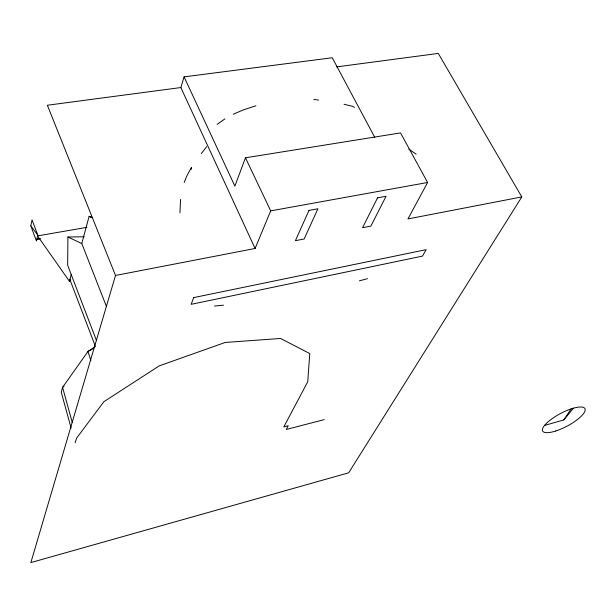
<?xml version="1.0" encoding="UTF-8"?>
<svg xmlns="http://www.w3.org/2000/svg" width="616" height="616" viewBox="0 0 616 616"><rect width="100%" height="100%" fill="white"/><g stroke="black" fill="none" stroke-linecap="round" stroke-linejoin="round"><path stroke-width="0.92" d="M84.246 236.79L67.906 237.014L67.668 265.273L96.281 340.063M179.964 212.797L180.55 199.461M191.183 169.338L191.453 167.544L187.01 175.506L184.176 182.498M30.8 225.833L32.055 219.866L37.753 235.058L36.459 240.979L30.8 225.833L37.753 235.058M86.864 227.343L37.568 235.905L69.439 281.312L71.194 274.497M106.529 306.683L81.789 243.543L89.112 216.316L92.669 217.61M374.782 137.383L332.255 57.758L184.076 76.869L180.842 87.549L47.363 105.244L115.508 275.46L30.862 562.577L348.679 472.803L521.79 196.928L438.284 53.423L336.559 66.905M75.167 442.781L76.6 438.153L103.858 401.717L159.19 365.889L225.202 342.457L280.557 338.469L309.771 353.553L307.738 381.758L283.822 426.88L288.242 425.741L286.248 429.468L324.216 419.627M521.79 196.928L407.954 218.934L427.604 182.482L400.531 132.91L245.476 157.796L234.865 186.101L184.076 76.869M115.508 275.46L255.093 248.479L270.686 210.872L245.476 157.796M69.439 281.312L70.355 279.633M544.529 425.44L563.817 419.935L571.086 408.901M201.255 153.646L206.707 146.577M563.817 419.935L573.519 408.154M64.079 386.186L62.57 387.364L61.238 392.146L71.117 428.051M217.101 124.355L224.917 118.896M95.488 346.5L87.988 351.443L62.57 387.364L72.264 422.453M92.931 348.725L87.988 351.443L90.868 360.583M233.302 114.199L243.274 109.925L255.925 105.79M359.398 280.834L367.49 278.671M39.624 238.669L36.829 239.293L40.61 238.638M270.686 210.872L427.604 182.482M214.507 306.021L223.485 305.182M313.79 99.469L318.588 100.054M344.013 104.235L352.521 106.337L354.493 107.392M67.906 237.014L81.789 243.543M89.112 216.316L91.53 217.625M408.793 149.118L416.162 154.139M180.842 87.549L255.093 248.479M69.893 279.556L95.041 345.491M193.678 297.605L191.153 304.327L422.46 256.117L426.149 249.657L193.678 297.605M308.978 210.403L295.411 240.687L304.15 239L317.91 208.762L308.978 210.403M377.562 197.828L362.547 227.712L370.87 226.103L386.063 196.273L377.562 197.828M555.771 430.992A23.939 7.123 -27.9 0 0 584.992 408.724A23.939 7.123 -27.9 0 0 550.612 419.773A23.939 7.123 -27.9 0 0 555.771 430.992"/></g></svg>
